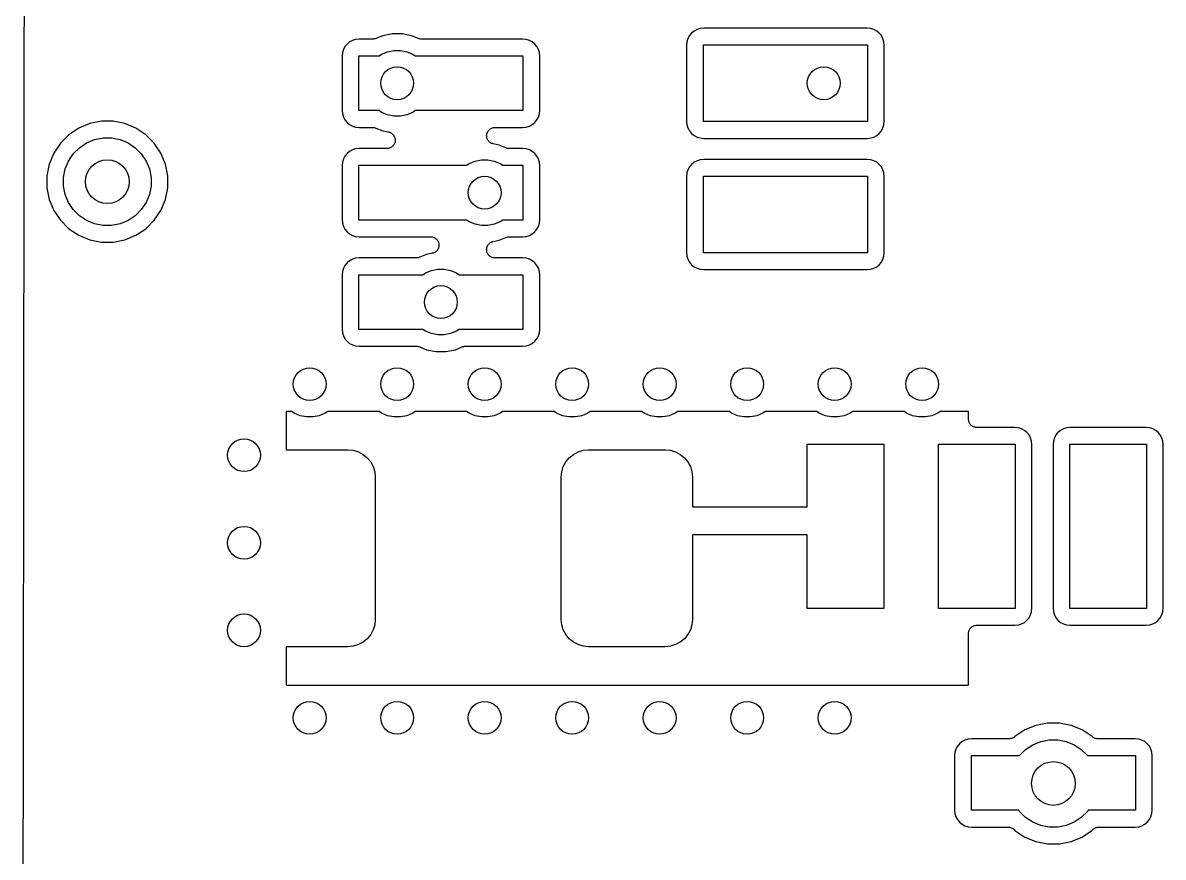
# Model space of a CAD drawing. Extents: x 0.48 to 2.43, y -7.79 to -4.85.
# Drawn here: x 0.4794 to 0.8899, y -6.1053 to -5.805 of the extents above; entities that cross this region are included whole.
import ezdxf

# ---------------------------------------------------------------- set-up
doc = ezdxf.new("R2010")
doc.units = 0
doc.header["$MEASUREMENT"] = 0
doc.layers.add('BLACK', color=7, linetype='CONTINUOUS')

msp = doc.modelspace()

# ---------------------------------------------------------------- linework, layer by layer
at = {"layer": 'BLACK', "linetype": 'CONTINUOUS'}
for p, q in [((0.479959, -5.81693), (0.480105, -5.70622)), ((0.72106, -5.80798), (0.720146, -5.80873)), ((0.722102, -5.80742), (0.72106, -5.80798)), ((0.723233, -5.80708), (0.722102, -5.80742)), ((0.724557, -5.80695), (0.723233, -5.80708)), ((0.783317, -5.80695), (0.724557, -5.80695)), ((0.784641, -5.80708), (0.783317, -5.80695)), ((0.785772, -5.80742), (0.784641, -5.80708)), ((0.786814, -5.80798), (0.785772, -5.80742)), ((0.787728, -5.80873), (0.786814, -5.80798)), ((0.597044, -5.81192), (0.596131, -5.81267)), ((0.598086, -5.81136), (0.597044, -5.81192)), ((0.599217, -5.81102), (0.598086, -5.81136)), ((0.600541, -5.81089), (0.599217, -5.81102)), ((0.605386, -5.81089), (0.600541, -5.81089)), ((0.60566, -5.81086), (0.605386, -5.81089)), ((0.605933, -5.81084), (0.60566, -5.81086)), ((0.605951, -5.81083), (0.605933, -5.81084)), ((0.605969, -5.81083), (0.605951, -5.81083)), ((0.606232, -5.81075), (0.605969, -5.81083)), ((0.606496, -5.81067), (0.606232, -5.81075)), ((0.606529, -5.81066), (0.606496, -5.81067)), ((0.60653, -5.81066), (0.606529, -5.81066)), ((0.606534, -5.81066), (0.60653, -5.81066)), ((0.60653, -5.81066), (0.60653, -5.81066)), ((0.608978, -5.80965), (0.606534, -5.81066)), ((0.612419, -5.80896), (0.608978, -5.80965)), ((0.615927, -5.80896), (0.612419, -5.80896)), ((0.619369, -5.80965), (0.615927, -5.80896)), ((0.621812, -5.81066), (0.619369, -5.80965)), ((0.622075, -5.81074), (0.621812, -5.81066)), ((0.622336, -5.81082), (0.622075, -5.81074)), ((0.622355, -5.81082), (0.622336, -5.81082)), ((0.622372, -5.81083), (0.622355, -5.81082)), ((0.622645, -5.81085), (0.622372, -5.81083)), ((0.622918, -5.81089), (0.622645, -5.81085)), ((0.622955, -5.81089), (0.622918, -5.81089)), ((0.62296, -5.81089), (0.622955, -5.81089)), ((0.622955, -5.81089), (0.622955, -5.81089)), ((0.622955, -5.81089), (0.622955, -5.81089)), ((0.659301, -5.81089), (0.62296, -5.81089)), ((0.660625, -5.81102), (0.659301, -5.81089)), ((0.661756, -5.81136), (0.660625, -5.81102)), ((0.662798, -5.81192), (0.661756, -5.81136)), ((0.663712, -5.81267), (0.662798, -5.81192)), ((0.718496, -5.81182), (0.718366, -5.81314)), ((0.718839, -5.81068), (0.718496, -5.81182)), ((0.719396, -5.80964), (0.718839, -5.81068)), ((0.720146, -5.80873), (0.719396, -5.80964)), ((0.788478, -5.80964), (0.787728, -5.80873)), ((0.789035, -5.81068), (0.788478, -5.80964)), ((0.789378, -5.81182), (0.789035, -5.81068)), ((0.789508, -5.81314), (0.789378, -5.81182)), ((0.594481, -5.81575), (0.59435, -5.81708)), ((0.594824, -5.81462), (0.594481, -5.81575)), ((0.595381, -5.81358), (0.594824, -5.81462)), ((0.596131, -5.81267), (0.595381, -5.81358)), ((0.607644, -5.81693), (0.608579, -5.8163)), ((0.608579, -5.8163), (0.610728, -5.81541)), ((0.610728, -5.81541), (0.61301, -5.81496)), ((0.61301, -5.81496), (0.615336, -5.81496)), ((0.615336, -5.81496), (0.617618, -5.81541)), ((0.617618, -5.81541), (0.619768, -5.8163)), ((0.619768, -5.8163), (0.620702, -5.81693)), ((0.664462, -5.81358), (0.663712, -5.81267)), ((0.664904, -5.81441), (0.664462, -5.81358)), ((0.665019, -5.81462), (0.664904, -5.81441)), ((0.665362, -5.81575), (0.665019, -5.81462)), ((0.665492, -5.81708), (0.665362, -5.81575)), ((0.718366, -5.81314), (0.718366, -5.8404)), ((0.724409, -5.84055), (0.724409, -5.81299)), ((0.724409, -5.81299), (0.783465, -5.81299)), ((0.783465, -5.81299), (0.783465, -5.84055)), ((0.789508, -5.8404), (0.789508, -5.81314)), ((0.479902, -5.85976), (0.479959, -5.81693)), ((0.59435, -5.81708), (0.59435, -5.83647)), ((0.600394, -5.83661), (0.600394, -5.81693)), ((0.600394, -5.81693), (0.607644, -5.81693)), ((0.620702, -5.81693), (0.659449, -5.81693)), ((0.659449, -5.81693), (0.659449, -5.83661)), ((0.665492, -5.83647), (0.665492, -5.81708)), ((0.59435, -5.83647), (0.594481, -5.83779)), ((0.607644, -5.83661), (0.600394, -5.83661)), ((0.608579, -5.83724), (0.607644, -5.83661)), ((0.620702, -5.83661), (0.619768, -5.83724)), ((0.659449, -5.83661), (0.620702, -5.83661)), ((0.665362, -5.83779), (0.665492, -5.83647)), ((0.507701, -5.84046), (0.503499, -5.84129)), ((0.511985, -5.84046), (0.507701, -5.84046)), ((0.516186, -5.84129), (0.511985, -5.84046)), ((0.594481, -5.83779), (0.594824, -5.83892)), ((0.594824, -5.83892), (0.595381, -5.83996)), ((0.595381, -5.83996), (0.596131, -5.84088)), ((0.596131, -5.84088), (0.597044, -5.84163)), ((0.610728, -5.83813), (0.608579, -5.83724)), ((0.61301, -5.83858), (0.610728, -5.83813)), ((0.615336, -5.83858), (0.61301, -5.83858)), ((0.617618, -5.83813), (0.615336, -5.83858)), ((0.619768, -5.83724), (0.617618, -5.83813)), ((0.662798, -5.84163), (0.663712, -5.84088)), ((0.663712, -5.84088), (0.664462, -5.83996)), ((0.664462, -5.83996), (0.665019, -5.83892)), ((0.665019, -5.83892), (0.665362, -5.83779)), ((0.718366, -5.8404), (0.718496, -5.84173)), ((0.783465, -5.84055), (0.724409, -5.84055)), ((0.789378, -5.84173), (0.789508, -5.8404)), ((0.499541, -5.84293), (0.495979, -5.84531)), ((0.503499, -5.84129), (0.499541, -5.84293)), ((0.520144, -5.84293), (0.516186, -5.84129)), ((0.523706, -5.84531), (0.520144, -5.84293)), ((0.597044, -5.84163), (0.598086, -5.84218)), ((0.598086, -5.84218), (0.599217, -5.84253)), ((0.599217, -5.84253), (0.600541, -5.84266)), ((0.600541, -5.84266), (0.605386, -5.84266)), ((0.605386, -5.84266), (0.605391, -5.84266)), ((0.605391, -5.84266), (0.605391, -5.84266)), ((0.605391, -5.84266), (0.605392, -5.84266)), ((0.605392, -5.84266), (0.605428, -5.84266)), ((0.605428, -5.84266), (0.605702, -5.84269)), ((0.605702, -5.84269), (0.605974, -5.84272)), ((0.605974, -5.84272), (0.605992, -5.84272)), ((0.605992, -5.84272), (0.60601, -5.84272)), ((0.60601, -5.84272), (0.606271, -5.84281)), ((0.606271, -5.84281), (0.606534, -5.84289)), ((0.606534, -5.84289), (0.608978, -5.8439)), ((0.608978, -5.8439), (0.611065, -5.84431)), ((0.611065, -5.84431), (0.611103, -5.84432)), ((0.611103, -5.84432), (0.611103, -5.84432)), ((0.611103, -5.84432), (0.611103, -5.84432)), ((0.611103, -5.84432), (0.611106, -5.84432)), ((0.611106, -5.84432), (0.611391, -5.84441)), ((0.611391, -5.84441), (0.611661, -5.8445)), ((0.611661, -5.8445), (0.611662, -5.8445)), ((0.611662, -5.8445), (0.611664, -5.8445)), ((0.611664, -5.8445), (0.61192, -5.84464)), ((0.61192, -5.84464), (0.612174, -5.84478)), ((0.612174, -5.84478), (0.612175, -5.84478)), ((0.612175, -5.84478), (0.612176, -5.84478)), ((0.612176, -5.84478), (0.61239, -5.84496)), ((0.61239, -5.84496), (0.612623, -5.84516)), ((0.612623, -5.84516), (0.612624, -5.84516)), ((0.612624, -5.84516), (0.612625, -5.84516)), ((0.612625, -5.84516), (0.61281, -5.84539)), ((0.646391, -5.84537), (0.646424, -5.84505)), ((0.646424, -5.84505), (0.646425, -5.84505)), ((0.646425, -5.84505), (0.646515, -5.84476)), ((0.646425, -5.84505), (0.646425, -5.84505)), ((0.646515, -5.84476), (0.646597, -5.8445)), ((0.646597, -5.8445), (0.646598, -5.84449)), ((0.646598, -5.84449), (0.646758, -5.8442)), ((0.646598, -5.84449), (0.646598, -5.84449)), ((0.646758, -5.8442), (0.646876, -5.84398)), ((0.646876, -5.84398), (0.646877, -5.84398)), ((0.646877, -5.84398), (0.647079, -5.84373)), ((0.646877, -5.84398), (0.646877, -5.84398)), ((0.647079, -5.84373), (0.647249, -5.84353)), ((0.647249, -5.84353), (0.64725, -5.84353)), ((0.64725, -5.84353), (0.647251, -5.84353)), ((0.647251, -5.84353), (0.647473, -5.84335)), ((0.647473, -5.84335), (0.647703, -5.84316)), ((0.647703, -5.84316), (0.647704, -5.84316)), ((0.647704, -5.84316), (0.647705, -5.84316)), ((0.647705, -5.84316), (0.64796, -5.84302)), ((0.64796, -5.84302), (0.64822, -5.84288)), ((0.64822, -5.84288), (0.648221, -5.84288)), ((0.648221, -5.84288), (0.648222, -5.84288)), ((0.648222, -5.84288), (0.648496, -5.8428)), ((0.648496, -5.8428), (0.64878, -5.84271)), ((0.64878, -5.84271), (0.648782, -5.84271)), ((0.648782, -5.84271), (0.648783, -5.84271)), ((0.648783, -5.84271), (0.649054, -5.84269)), ((0.649054, -5.84269), (0.649363, -5.84266)), ((0.649363, -5.84266), (0.659301, -5.84266)), ((0.659301, -5.84266), (0.660625, -5.84253)), ((0.660625, -5.84253), (0.661756, -5.84218)), ((0.661756, -5.84218), (0.662798, -5.84163)), ((0.718496, -5.84173), (0.718839, -5.84286)), ((0.718839, -5.84286), (0.719396, -5.8439)), ((0.719396, -5.8439), (0.720146, -5.84481)), ((0.720146, -5.84481), (0.72106, -5.84556)), ((0.786814, -5.84556), (0.787728, -5.84481)), ((0.787728, -5.84481), (0.788478, -5.8439)), ((0.788478, -5.8439), (0.789035, -5.84286)), ((0.789035, -5.84286), (0.789378, -5.84173)), ((0.49295, -5.84834), (0.49057, -5.8519)), ((0.495979, -5.84531), (0.49295, -5.84834)), ((0.499804, -5.84997), (0.502383, -5.84825)), ((0.502383, -5.84825), (0.505249, -5.84706)), ((0.505249, -5.84706), (0.508291, -5.84646)), ((0.508291, -5.84646), (0.511394, -5.84646)), ((0.511394, -5.84646), (0.514436, -5.84706)), ((0.514436, -5.84706), (0.517302, -5.84825)), ((0.517302, -5.84825), (0.519881, -5.84997)), ((0.526735, -5.84834), (0.523706, -5.84531)), ((0.529115, -5.8519), (0.526735, -5.84834)), ((0.612776, -5.84916), (0.612593, -5.84938)), ((0.612965, -5.84894), (0.612776, -5.84916)), ((0.61281, -5.84539), (0.61299, -5.84561)), ((0.612966, -5.84893), (0.612965, -5.84894)), ((0.612967, -5.84893), (0.612966, -5.84893)), ((0.613093, -5.8487), (0.612967, -5.84893)), ((0.61299, -5.84561), (0.61299, -5.84561)), ((0.61299, -5.84561), (0.612991, -5.84562)), ((0.612991, -5.84562), (0.613128, -5.84588)), ((0.613244, -5.84842), (0.613093, -5.8487)), ((0.613128, -5.84588), (0.613261, -5.84613)), ((0.613245, -5.84842), (0.613244, -5.84842)), ((0.613244, -5.84842), (0.613244, -5.84842)), ((0.613327, -5.84815), (0.613245, -5.84842)), ((0.613261, -5.84613), (0.613261, -5.84613)), ((0.613261, -5.84613), (0.613262, -5.84613)), ((0.613262, -5.84613), (0.613348, -5.84643)), ((0.613418, -5.84786), (0.613327, -5.84815)), ((0.613348, -5.84643), (0.613426, -5.84669)), ((0.613447, -5.84758), (0.613418, -5.84786)), ((0.613418, -5.84786), (0.613418, -5.84786)), ((0.613418, -5.84786), (0.613418, -5.84786)), ((0.613426, -5.84669), (0.613426, -5.84669)), ((0.613426, -5.84669), (0.613427, -5.8467)), ((0.613427, -5.8467), (0.613454, -5.847)), ((0.613479, -5.84728), (0.613447, -5.84758)), ((0.613454, -5.847), (0.613479, -5.84728)), ((0.613479, -5.84728), (0.613479, -5.84728)), ((0.613479, -5.84728), (0.613479, -5.84728)), ((0.646363, -5.84563), (0.646391, -5.84537)), ((0.646363, -5.84564), (0.646363, -5.84563)), ((0.646391, -5.84594), (0.646363, -5.84564)), ((0.646363, -5.84564), (0.646363, -5.84564)), ((0.646416, -5.84622), (0.646391, -5.84594)), ((0.646497, -5.84649), (0.646416, -5.84622)), ((0.646416, -5.84622), (0.646416, -5.84622)), ((0.646416, -5.84622), (0.646416, -5.84622)), ((0.646581, -5.84678), (0.646497, -5.84649)), ((0.646582, -5.84678), (0.646581, -5.84678)), ((0.646581, -5.84678), (0.646581, -5.84678)), ((0.646697, -5.847), (0.646582, -5.84678)), ((0.646851, -5.8473), (0.646697, -5.847)), ((0.646852, -5.8473), (0.646851, -5.8473)), ((0.646853, -5.8473), (0.646852, -5.8473)), ((0.647001, -5.84749), (0.646853, -5.8473)), ((0.647218, -5.84775), (0.647001, -5.84749)), ((0.647219, -5.84776), (0.647218, -5.84775)), ((0.64722, -5.84776), (0.647219, -5.84776)), ((0.647411, -5.84792), (0.64722, -5.84776)), ((0.647666, -5.84813), (0.647411, -5.84792)), ((0.647667, -5.84813), (0.647666, -5.84813)), ((0.647668, -5.84813), (0.647667, -5.84813)), ((0.647922, -5.84827), (0.647668, -5.84813)), ((0.648179, -5.84841), (0.647922, -5.84827)), ((0.64818, -5.84841), (0.648179, -5.84841)), ((0.648181, -5.84842), (0.64818, -5.84841)), ((0.648458, -5.8485), (0.648181, -5.84842)), ((0.648737, -5.84859), (0.648458, -5.8485)), ((0.648739, -5.84859), (0.648737, -5.84859)), ((0.64874, -5.84859), (0.648739, -5.84859)), ((0.648739, -5.84859), (0.648739, -5.84859)), ((0.648778, -5.8486), (0.64874, -5.84859)), ((0.650865, -5.84902), (0.648778, -5.8486)), ((0.653308, -5.85003), (0.650865, -5.84902)), ((0.72106, -5.84556), (0.722102, -5.84612)), ((0.722102, -5.84612), (0.723233, -5.84646)), ((0.723233, -5.84646), (0.724557, -5.84659)), ((0.724557, -5.84659), (0.783317, -5.84659)), ((0.783317, -5.84659), (0.784641, -5.84646)), ((0.784641, -5.84646), (0.785772, -5.84612)), ((0.785772, -5.84612), (0.786814, -5.84556)), ((0.49057, -5.8519), (0.48893, -5.85586)), ((0.495887, -5.85475), (0.49761, -5.85217)), ((0.49761, -5.85217), (0.499804, -5.84997)), ((0.519881, -5.84997), (0.522075, -5.85217)), ((0.522075, -5.85217), (0.523798, -5.85475)), ((0.530755, -5.85586), (0.529115, -5.8519)), ((0.595381, -5.85295), (0.594824, -5.85399)), ((0.596131, -5.85204), (0.595381, -5.85295)), ((0.597044, -5.85129), (0.596131, -5.85204)), ((0.598086, -5.85073), (0.597044, -5.85129)), ((0.599217, -5.85039), (0.598086, -5.85073)), ((0.600541, -5.85026), (0.599217, -5.85039)), ((0.610479, -5.85026), (0.600541, -5.85026)), ((0.610784, -5.85023), (0.610479, -5.85026)), ((0.61106, -5.8502), (0.610784, -5.85023)), ((0.611061, -5.8502), (0.61106, -5.8502)), ((0.611062, -5.8502), (0.611061, -5.8502)), ((0.611341, -5.85011), (0.611062, -5.8502)), ((0.61162, -5.85003), (0.611341, -5.85011)), ((0.611621, -5.85003), (0.61162, -5.85003)), ((0.611623, -5.85003), (0.611621, -5.85003)), ((0.611881, -5.84989), (0.611623, -5.85003)), ((0.612137, -5.84976), (0.611881, -5.84989)), ((0.612139, -5.84976), (0.612137, -5.84976)), ((0.61214, -5.84975), (0.612139, -5.84976)), ((0.612359, -5.84958), (0.61214, -5.84975)), ((0.612592, -5.84939), (0.612359, -5.84958)), ((0.612593, -5.84938), (0.612592, -5.84939)), ((0.612592, -5.84939), (0.612592, -5.84939)), ((0.653571, -5.85011), (0.653308, -5.85003)), ((0.653832, -5.85019), (0.653571, -5.85011)), ((0.653851, -5.85019), (0.653832, -5.85019)), ((0.653868, -5.8502), (0.653851, -5.85019)), ((0.654141, -5.85022), (0.653868, -5.8502)), ((0.654414, -5.85026), (0.654141, -5.85022)), ((0.654451, -5.85026), (0.654414, -5.85026)), ((0.654456, -5.85026), (0.654451, -5.85026)), ((0.654451, -5.85026), (0.654451, -5.85026)), ((0.654451, -5.85026), (0.654451, -5.85026)), ((0.659301, -5.85026), (0.654456, -5.85026)), ((0.660625, -5.85039), (0.659301, -5.85026)), ((0.661756, -5.85073), (0.660625, -5.85039)), ((0.662798, -5.85129), (0.661756, -5.85073)), ((0.663712, -5.85204), (0.662798, -5.85129)), ((0.664462, -5.85295), (0.663712, -5.85204)), ((0.665019, -5.85399), (0.664462, -5.85295)), ((0.48893, -5.85586), (0.488094, -5.86006)), ((0.4947, -5.85761), (0.495887, -5.85475)), ((0.523798, -5.85475), (0.524985, -5.85761)), ((0.531591, -5.86006), (0.530755, -5.85586)), ((0.594481, -5.85512), (0.59435, -5.85645)), ((0.59435, -5.85645), (0.59435, -5.87584)), ((0.594824, -5.85399), (0.594481, -5.85512)), ((0.600394, -5.87598), (0.600394, -5.8563)), ((0.600394, -5.8563), (0.63914, -5.8563)), ((0.63914, -5.8563), (0.640075, -5.85567)), ((0.640075, -5.85567), (0.642224, -5.85478)), ((0.642224, -5.85478), (0.644506, -5.85433)), ((0.644506, -5.85433), (0.646833, -5.85433)), ((0.646833, -5.85433), (0.649114, -5.85478)), ((0.649114, -5.85478), (0.651264, -5.85567)), ((0.651264, -5.85567), (0.652198, -5.8563)), ((0.652198, -5.8563), (0.659449, -5.8563)), ((0.659449, -5.8563), (0.659449, -5.87598)), ((0.665362, -5.85512), (0.665019, -5.85399)), ((0.665492, -5.85645), (0.665362, -5.85512)), ((0.665492, -5.87584), (0.665492, -5.85645)), ((0.719396, -5.85689), (0.718839, -5.85793)), ((0.720146, -5.85597), (0.719396, -5.85689)), ((0.72106, -5.85522), (0.720146, -5.85597)), ((0.722102, -5.85467), (0.72106, -5.85522)), ((0.723233, -5.85432), (0.722102, -5.85467)), ((0.724557, -5.85419), (0.723233, -5.85432)), ((0.783317, -5.85419), (0.724557, -5.85419)), ((0.784641, -5.85432), (0.783317, -5.85419)), ((0.785772, -5.85467), (0.784641, -5.85432)), ((0.786814, -5.85522), (0.785772, -5.85467)), ((0.787728, -5.85597), (0.786814, -5.85522)), ((0.788478, -5.85689), (0.787728, -5.85597)), ((0.789035, -5.85793), (0.788478, -5.85689)), ((0.47979, -5.94488), (0.479902, -5.85976)), ((0.479902, -5.85976), (0.479902, -5.85976)), ((0.488094, -5.86006), (0.488094, -5.86435)), ((0.494094, -5.86065), (0.4947, -5.85761)), ((0.494094, -5.86376), (0.494094, -5.86065)), ((0.524985, -5.85761), (0.525591, -5.86065)), ((0.525591, -5.86065), (0.525591, -5.86376)), ((0.531591, -5.86435), (0.531591, -5.86006)), ((0.718496, -5.85906), (0.718366, -5.86038)), ((0.718366, -5.86038), (0.718366, -5.88765)), ((0.718839, -5.85793), (0.718496, -5.85906)), ((0.724409, -5.8878), (0.724409, -5.86024)), ((0.724409, -5.86024), (0.783465, -5.86024)), ((0.783465, -5.86024), (0.783465, -5.8878)), ((0.789378, -5.85906), (0.789035, -5.85793)), ((0.789508, -5.86038), (0.789378, -5.85906)), ((0.789508, -5.88765), (0.789508, -5.86038)), ((0.488094, -5.86435), (0.48893, -5.86855)), ((0.4947, -5.8668), (0.494094, -5.86376)), ((0.525591, -5.86376), (0.524985, -5.8668)), ((0.530755, -5.86855), (0.531591, -5.86435)), ((0.48893, -5.86855), (0.49057, -5.87251)), ((0.495887, -5.86966), (0.4947, -5.8668)), ((0.49761, -5.87224), (0.495887, -5.86966)), ((0.523798, -5.86966), (0.522075, -5.87224)), ((0.524985, -5.8668), (0.523798, -5.86966)), ((0.529115, -5.87251), (0.530755, -5.86855)), ((0.49057, -5.87251), (0.49295, -5.87607)), ((0.499804, -5.87444), (0.49761, -5.87224)), ((0.522075, -5.87224), (0.519881, -5.87444)), ((0.526735, -5.87607), (0.529115, -5.87251)), ((0.49295, -5.87607), (0.495979, -5.8791)), ((0.502383, -5.87616), (0.499804, -5.87444)), ((0.505249, -5.87735), (0.502383, -5.87616)), ((0.508291, -5.87795), (0.505249, -5.87735)), ((0.511394, -5.87795), (0.508291, -5.87795)), ((0.514436, -5.87735), (0.511394, -5.87795)), ((0.517302, -5.87616), (0.514436, -5.87735)), ((0.519881, -5.87444), (0.517302, -5.87616)), ((0.523706, -5.8791), (0.526735, -5.87607)), ((0.59435, -5.87584), (0.594481, -5.87716)), ((0.594481, -5.87716), (0.594824, -5.87829)), ((0.63914, -5.87598), (0.600394, -5.87598)), ((0.640075, -5.87661), (0.63914, -5.87598)), ((0.642224, -5.8775), (0.640075, -5.87661)), ((0.644506, -5.87795), (0.642224, -5.8775)), ((0.646833, -5.87795), (0.644506, -5.87795)), ((0.649114, -5.8775), (0.646833, -5.87795)), ((0.651264, -5.87661), (0.649114, -5.8775)), ((0.652198, -5.87598), (0.651264, -5.87661)), ((0.659449, -5.87598), (0.652198, -5.87598)), ((0.665019, -5.87829), (0.665362, -5.87716)), ((0.665362, -5.87716), (0.665492, -5.87584)), ((0.495979, -5.8791), (0.499541, -5.88148)), ((0.499541, -5.88148), (0.503499, -5.88312)), ((0.516186, -5.88312), (0.520144, -5.88148)), ((0.520144, -5.88148), (0.523706, -5.8791)), ((0.594824, -5.87829), (0.595381, -5.87933)), ((0.595381, -5.87933), (0.596131, -5.88025)), ((0.596131, -5.88025), (0.597044, -5.881)), ((0.597044, -5.881), (0.598086, -5.88155)), ((0.598086, -5.88155), (0.599217, -5.8819)), ((0.599217, -5.8819), (0.600541, -5.88203)), ((0.600541, -5.88203), (0.626227, -5.88203)), ((0.626227, -5.88203), (0.626267, -5.88203)), ((0.626267, -5.88203), (0.626267, -5.88203)), ((0.626267, -5.88203), (0.626267, -5.88203)), ((0.626267, -5.88203), (0.626269, -5.88203)), ((0.626269, -5.88203), (0.626574, -5.88206)), ((0.626574, -5.88206), (0.626849, -5.88209)), ((0.626849, -5.88209), (0.62685, -5.88209)), ((0.62685, -5.88209), (0.626851, -5.88209)), ((0.626851, -5.88209), (0.62714, -5.88219)), ((0.653611, -5.88216), (0.653874, -5.88208)), ((0.653874, -5.88208), (0.653892, -5.88208)), ((0.653892, -5.88208), (0.65391, -5.88208)), ((0.65391, -5.88208), (0.654182, -5.88205)), ((0.654182, -5.88205), (0.654456, -5.88203)), ((0.654456, -5.88203), (0.659301, -5.88203)), ((0.659301, -5.88203), (0.660625, -5.8819)), ((0.660625, -5.8819), (0.661756, -5.88155)), ((0.661756, -5.88155), (0.662798, -5.881)), ((0.662798, -5.881), (0.663712, -5.88025)), ((0.663712, -5.88025), (0.664462, -5.87933)), ((0.664462, -5.87933), (0.665019, -5.87829)), ((0.503499, -5.88312), (0.507701, -5.88395)), ((0.507701, -5.88395), (0.511985, -5.88395)), ((0.511985, -5.88395), (0.516186, -5.88312)), ((0.62714, -5.88219), (0.627407, -5.88227)), ((0.627407, -5.88227), (0.627408, -5.88227)), ((0.627408, -5.88227), (0.627409, -5.88227)), ((0.627409, -5.88227), (0.627648, -5.8824)), ((0.627648, -5.8824), (0.62792, -5.88255)), ((0.62792, -5.88255), (0.627921, -5.88255)), ((0.627921, -5.88255), (0.627922, -5.88255)), ((0.627922, -5.88255), (0.628127, -5.88272)), ((0.628127, -5.88272), (0.628369, -5.88293)), ((0.628369, -5.88293), (0.62837, -5.88293)), ((0.62837, -5.88293), (0.628371, -5.88293)), ((0.628371, -5.88293), (0.628534, -5.88313)), ((0.628534, -5.88313), (0.628736, -5.88338)), ((0.628736, -5.88338), (0.628737, -5.88338)), ((0.628737, -5.88338), (0.628738, -5.88339)), ((0.628738, -5.88339), (0.628861, -5.88362)), ((0.628993, -5.88619), (0.628854, -5.88645)), ((0.628861, -5.88362), (0.629008, -5.8839)), ((0.628994, -5.88619), (0.628993, -5.88619)), ((0.628993, -5.88619), (0.628993, -5.88619)), ((0.629084, -5.8859), (0.628994, -5.88619)), ((0.629008, -5.8839), (0.629008, -5.8839)), ((0.629008, -5.8839), (0.629009, -5.8839)), ((0.629009, -5.8839), (0.629082, -5.88415)), ((0.629082, -5.88415), (0.629174, -5.88446)), ((0.629166, -5.88563), (0.629084, -5.8859)), ((0.629167, -5.88563), (0.629166, -5.88563)), ((0.629166, -5.88563), (0.629166, -5.88563)), ((0.629199, -5.88532), (0.629167, -5.88563)), ((0.629174, -5.88446), (0.629174, -5.88446)), ((0.629174, -5.88446), (0.629174, -5.88447)), ((0.629174, -5.88447), (0.629198, -5.88472)), ((0.629198, -5.88472), (0.629227, -5.88505)), ((0.629227, -5.88505), (0.629199, -5.88532)), ((0.629227, -5.88505), (0.629227, -5.88505)), ((0.629227, -5.88505), (0.629227, -5.88505)), ((0.646394, -5.88631), (0.646424, -5.88603)), ((0.646424, -5.88602), (0.646514, -5.88573)), ((0.646424, -5.88603), (0.646424, -5.88602)), ((0.646424, -5.88602), (0.646424, -5.88602)), ((0.646514, -5.88573), (0.646596, -5.88547)), ((0.646596, -5.88547), (0.646597, -5.88546)), ((0.646597, -5.88546), (0.646749, -5.88518)), ((0.646597, -5.88546), (0.646597, -5.88546)), ((0.646749, -5.88518), (0.646875, -5.88495)), ((0.646875, -5.88495), (0.646875, -5.88495)), ((0.646875, -5.88495), (0.646876, -5.88495)), ((0.646876, -5.88495), (0.647071, -5.88471)), ((0.647071, -5.88471), (0.647247, -5.8845)), ((0.647247, -5.8845), (0.647248, -5.8845)), ((0.647248, -5.8845), (0.647249, -5.8845)), ((0.647249, -5.8845), (0.647472, -5.88432)), ((0.647472, -5.88432), (0.647701, -5.88413)), ((0.647701, -5.88413), (0.647702, -5.88413)), ((0.647702, -5.88413), (0.647703, -5.88413)), ((0.647703, -5.88413), (0.647958, -5.88399)), ((0.647958, -5.88399), (0.648217, -5.88385)), ((0.648217, -5.88385), (0.648219, -5.88385)), ((0.648219, -5.88385), (0.64822, -5.88385)), ((0.64822, -5.88385), (0.648503, -5.88377)), ((0.648503, -5.88377), (0.648778, -5.88368)), ((0.648778, -5.88368), (0.64878, -5.88368)), ((0.64878, -5.88368), (0.650865, -5.88327)), ((0.64878, -5.88368), (0.64878, -5.88368)), ((0.64878, -5.88368), (0.64878, -5.88368)), ((0.650865, -5.88327), (0.653308, -5.88226)), ((0.653308, -5.88226), (0.653313, -5.88225)), ((0.653313, -5.88225), (0.653347, -5.88224)), ((0.653313, -5.88225), (0.653313, -5.88225)), ((0.653313, -5.88225), (0.653313, -5.88225)), ((0.653347, -5.88224), (0.653611, -5.88216)), ((0.598086, -5.8901), (0.597044, -5.89066)), ((0.599217, -5.88976), (0.598086, -5.8901)), ((0.600541, -5.88963), (0.599217, -5.88976)), ((0.621134, -5.88963), (0.600541, -5.88963)), ((0.621408, -5.8896), (0.621134, -5.88963)), ((0.621681, -5.88958), (0.621408, -5.8896)), ((0.621699, -5.88957), (0.621681, -5.88958)), ((0.621717, -5.88957), (0.621699, -5.88957)), ((0.62198, -5.88949), (0.621717, -5.88957)), ((0.622244, -5.88941), (0.62198, -5.88949)), ((0.622277, -5.8894), (0.622244, -5.88941)), ((0.622278, -5.8894), (0.622277, -5.8894)), ((0.622282, -5.8894), (0.622278, -5.8894)), ((0.622278, -5.8894), (0.622278, -5.8894)), ((0.624726, -5.88839), (0.622282, -5.8894)), ((0.626813, -5.88797), (0.624726, -5.88839)), ((0.627094, -5.88788), (0.626813, -5.88797)), ((0.627371, -5.8878), (0.627094, -5.88788)), ((0.627372, -5.8878), (0.627371, -5.8878)), ((0.627373, -5.8878), (0.627372, -5.8878)), ((0.627625, -5.88767), (0.627373, -5.8878)), ((0.627888, -5.88753), (0.627625, -5.88767)), ((0.627889, -5.88753), (0.627888, -5.88753)), ((0.62789, -5.88753), (0.627889, -5.88753)), ((0.628131, -5.88733), (0.62789, -5.88753)), ((0.628341, -5.88716), (0.628131, -5.88733)), ((0.628342, -5.88716), (0.628341, -5.88716)), ((0.628343, -5.88715), (0.628342, -5.88716)), ((0.628544, -5.88691), (0.628343, -5.88715)), ((0.628715, -5.88671), (0.628544, -5.88691)), ((0.628716, -5.8867), (0.628715, -5.8867)), ((0.628715, -5.8867), (0.628715, -5.88671)), ((0.628854, -5.88645), (0.628716, -5.8867)), ((0.646363, -5.8866), (0.646394, -5.88631)), ((0.646363, -5.88661), (0.646363, -5.8866)), ((0.646391, -5.88691), (0.646363, -5.88661)), ((0.646363, -5.88661), (0.646363, -5.88661)), ((0.646416, -5.88719), (0.646391, -5.88691)), ((0.646417, -5.88719), (0.646416, -5.88719)), ((0.646497, -5.88746), (0.646417, -5.88719)), ((0.646417, -5.88719), (0.646417, -5.88719)), ((0.646582, -5.88775), (0.646497, -5.88746)), ((0.646583, -5.88775), (0.646582, -5.88775)), ((0.646582, -5.88775), (0.646582, -5.88775)), ((0.646714, -5.888), (0.646583, -5.88775)), ((0.646853, -5.88827), (0.646714, -5.888)), ((0.646854, -5.88827), (0.646853, -5.88827)), ((0.647027, -5.88849), (0.646854, -5.88827)), ((0.646854, -5.88827), (0.646854, -5.88827)), ((0.64722, -5.88872), (0.647027, -5.88849)), ((0.647221, -5.88873), (0.64722, -5.88872)), ((0.647425, -5.8889), (0.647221, -5.88873)), ((0.647221, -5.88873), (0.647221, -5.88873)), ((0.647668, -5.8891), (0.647425, -5.8889)), ((0.647669, -5.8891), (0.647668, -5.8891)), ((0.64767, -5.8891), (0.647669, -5.8891)), ((0.647921, -5.88924), (0.64767, -5.8891)), ((0.648181, -5.88938), (0.647921, -5.88924)), ((0.648183, -5.88938), (0.648181, -5.88938)), ((0.648184, -5.88938), (0.648183, -5.88938)), ((0.648444, -5.88947), (0.648184, -5.88938)), ((0.648739, -5.88956), (0.648444, -5.88947)), ((0.648741, -5.88956), (0.648739, -5.88956)), ((0.648742, -5.88956), (0.648741, -5.88956)), ((0.649016, -5.88959), (0.648742, -5.88956)), ((0.649321, -5.88963), (0.649016, -5.88959)), ((0.649324, -5.88963), (0.649321, -5.88963)), ((0.649363, -5.88963), (0.649324, -5.88963)), ((0.649324, -5.88963), (0.649324, -5.88963)), ((0.649324, -5.88963), (0.649324, -5.88963)), ((0.659301, -5.88963), (0.649363, -5.88963)), ((0.660625, -5.88976), (0.659301, -5.88963)), ((0.661756, -5.8901), (0.660625, -5.88976)), ((0.662798, -5.89066), (0.661756, -5.8901)), ((0.718366, -5.88765), (0.718496, -5.88897)), ((0.718496, -5.88897), (0.718839, -5.8901)), ((0.718839, -5.8901), (0.719396, -5.89114)), ((0.783465, -5.8878), (0.724409, -5.8878)), ((0.788478, -5.89114), (0.789035, -5.8901)), ((0.789035, -5.8901), (0.789378, -5.88897)), ((0.789378, -5.88897), (0.789508, -5.88765)), ((0.594824, -5.89336), (0.594481, -5.89449)), ((0.595381, -5.89232), (0.594824, -5.89336)), ((0.596131, -5.89141), (0.595381, -5.89232)), ((0.597044, -5.89066), (0.596131, -5.89141)), ((0.624327, -5.89504), (0.626476, -5.89415)), ((0.626476, -5.89415), (0.628758, -5.8937)), ((0.628758, -5.8937), (0.631085, -5.8937)), ((0.631085, -5.8937), (0.633366, -5.89415)), ((0.633366, -5.89415), (0.635516, -5.89504)), ((0.663712, -5.89141), (0.662798, -5.89066)), ((0.664462, -5.89232), (0.663712, -5.89141)), ((0.665019, -5.89336), (0.664462, -5.89232)), ((0.665362, -5.89449), (0.665019, -5.89336)), ((0.719396, -5.89114), (0.720146, -5.89206)), ((0.720146, -5.89206), (0.72106, -5.89281)), ((0.72106, -5.89281), (0.722102, -5.89337)), ((0.722102, -5.89337), (0.723233, -5.89371)), ((0.723233, -5.89371), (0.724557, -5.89384)), ((0.724557, -5.89384), (0.783317, -5.89384)), ((0.783317, -5.89384), (0.784641, -5.89371)), ((0.784641, -5.89371), (0.785772, -5.89337)), ((0.785772, -5.89337), (0.786814, -5.89281)), ((0.786814, -5.89281), (0.787728, -5.89206)), ((0.787728, -5.89206), (0.788478, -5.89114)), ((0.594481, -5.89449), (0.59435, -5.89582)), ((0.59435, -5.89582), (0.59435, -5.91521)), ((0.600394, -5.91535), (0.600394, -5.89567)), ((0.600394, -5.89567), (0.623392, -5.89567)), ((0.623392, -5.89567), (0.624327, -5.89504)), ((0.635516, -5.89504), (0.63645, -5.89567)), ((0.63645, -5.89567), (0.659449, -5.89567)), ((0.659449, -5.89567), (0.659449, -5.91535)), ((0.665492, -5.89582), (0.665362, -5.89449)), ((0.665492, -5.91521), (0.665492, -5.89582)), ((0.59435, -5.91521), (0.594481, -5.91653)), ((0.594481, -5.91653), (0.594824, -5.91766)), ((0.594824, -5.91766), (0.595381, -5.9187)), ((0.595381, -5.9187), (0.596131, -5.91962)), ((0.623392, -5.91535), (0.600394, -5.91535)), ((0.624327, -5.91598), (0.623392, -5.91535)), ((0.626476, -5.91687), (0.624327, -5.91598)), ((0.628758, -5.91732), (0.626476, -5.91687)), ((0.631085, -5.91732), (0.628758, -5.91732)), ((0.633366, -5.91687), (0.631085, -5.91732)), ((0.635516, -5.91598), (0.633366, -5.91687)), ((0.63645, -5.91535), (0.635516, -5.91598)), ((0.659449, -5.91535), (0.63645, -5.91535)), ((0.663712, -5.91962), (0.664462, -5.9187)), ((0.664462, -5.9187), (0.665019, -5.91766)), ((0.665019, -5.91766), (0.665362, -5.91653)), ((0.665362, -5.91653), (0.665492, -5.91521)), ((0.596131, -5.91962), (0.597044, -5.92037)), ((0.597044, -5.92037), (0.598086, -5.92092)), ((0.598086, -5.92092), (0.599217, -5.92127)), ((0.599217, -5.92127), (0.600541, -5.9214)), ((0.600541, -5.9214), (0.621134, -5.9214)), ((0.621134, -5.9214), (0.621139, -5.9214)), ((0.621139, -5.9214), (0.62114, -5.9214)), ((0.62114, -5.9214), (0.62114, -5.9214)), ((0.62114, -5.9214), (0.621176, -5.9214)), ((0.621176, -5.9214), (0.62145, -5.92143)), ((0.62145, -5.92143), (0.621722, -5.92146)), ((0.621722, -5.92146), (0.62174, -5.92146)), ((0.62174, -5.92146), (0.621758, -5.92146)), ((0.621758, -5.92146), (0.622019, -5.92155)), ((0.622019, -5.92155), (0.622282, -5.92163)), ((0.622282, -5.92163), (0.624726, -5.92264)), ((0.624726, -5.92264), (0.628167, -5.92332)), ((0.631676, -5.92332), (0.635117, -5.92264)), ((0.635117, -5.92264), (0.63756, -5.92163)), ((0.63756, -5.92163), (0.637565, -5.92162)), ((0.637565, -5.92162), (0.637599, -5.92161)), ((0.637565, -5.92162), (0.637565, -5.92162)), ((0.637565, -5.92162), (0.637565, -5.92162)), ((0.637599, -5.92161), (0.637863, -5.92153)), ((0.637863, -5.92153), (0.638125, -5.92145)), ((0.638125, -5.92145), (0.638144, -5.92145)), ((0.638144, -5.92145), (0.638161, -5.92145)), ((0.638161, -5.92145), (0.638434, -5.92142)), ((0.638434, -5.92142), (0.638708, -5.9214)), ((0.638708, -5.9214), (0.659301, -5.9214)), ((0.659301, -5.9214), (0.660625, -5.92127)), ((0.660625, -5.92127), (0.661756, -5.92092)), ((0.661756, -5.92092), (0.662798, -5.92037)), ((0.662798, -5.92037), (0.663712, -5.91962)), ((0.628167, -5.92332), (0.631676, -5.92332)), ((0.479626, -6.0687), (0.47979, -5.94488)), ((0.47979, -5.94488), (0.47979, -5.94488)), ((0.574288, -5.9449), (0.574275, -5.94503)), ((0.574275, -5.94503), (0.574275, -5.95866)), ((0.574422, -5.94488), (0.574288, -5.9449)), ((0.576148, -5.94488), (0.574422, -5.94488)), ((0.577083, -5.94551), (0.576148, -5.94488)), ((0.579232, -5.9464), (0.577083, -5.94551)), ((0.581514, -5.94685), (0.579232, -5.9464)), ((0.58384, -5.94685), (0.581514, -5.94685)), ((0.586122, -5.9464), (0.58384, -5.94685)), ((0.588272, -5.94551), (0.586122, -5.9464)), ((0.589206, -5.94488), (0.588272, -5.94551)), ((0.607644, -5.94488), (0.589206, -5.94488)), ((0.608579, -5.94551), (0.607644, -5.94488)), ((0.610728, -5.9464), (0.608579, -5.94551)), ((0.61301, -5.94685), (0.610728, -5.9464)), ((0.615336, -5.94685), (0.61301, -5.94685)), ((0.617618, -5.9464), (0.615336, -5.94685)), ((0.619768, -5.94551), (0.617618, -5.9464)), ((0.620702, -5.94488), (0.619768, -5.94551)), ((0.63914, -5.94488), (0.620702, -5.94488)), ((0.640075, -5.94551), (0.63914, -5.94488)), ((0.642224, -5.9464), (0.640075, -5.94551)), ((0.644506, -5.94685), (0.642224, -5.9464)), ((0.646833, -5.94685), (0.644506, -5.94685)), ((0.649114, -5.9464), (0.646833, -5.94685)), ((0.651264, -5.94551), (0.649114, -5.9464)), ((0.652198, -5.94488), (0.651264, -5.94551)), ((0.670636, -5.94488), (0.652198, -5.94488)), ((0.671571, -5.94551), (0.670636, -5.94488)), ((0.67372, -5.9464), (0.671571, -5.94551)), ((0.676002, -5.94685), (0.67372, -5.9464)), ((0.678329, -5.94685), (0.676002, -5.94685)), ((0.680611, -5.9464), (0.678329, -5.94685)), ((0.68276, -5.94551), (0.680611, -5.9464)), ((0.683694, -5.94488), (0.68276, -5.94551)), ((0.702132, -5.94488), (0.683694, -5.94488)), ((0.703067, -5.94551), (0.702132, -5.94488)), ((0.705216, -5.9464), (0.703067, -5.94551)), ((0.707498, -5.94685), (0.705216, -5.9464)), ((0.709825, -5.94685), (0.707498, -5.94685)), ((0.712107, -5.9464), (0.709825, -5.94685)), ((0.714256, -5.94551), (0.712107, -5.9464)), ((0.71519, -5.94488), (0.714256, -5.94551)), ((0.733629, -5.94488), (0.71519, -5.94488)), ((0.734563, -5.94551), (0.733629, -5.94488)), ((0.736712, -5.9464), (0.734563, -5.94551)), ((0.738994, -5.94685), (0.736712, -5.9464)), ((0.741321, -5.94685), (0.738994, -5.94685)), ((0.743603, -5.9464), (0.741321, -5.94685)), ((0.745752, -5.94551), (0.743603, -5.9464)), ((0.746686, -5.94488), (0.745752, -5.94551)), ((0.765125, -5.94488), (0.746686, -5.94488)), ((0.766059, -5.94551), (0.765125, -5.94488)), ((0.768208, -5.9464), (0.766059, -5.94551)), ((0.77049, -5.94685), (0.768208, -5.9464)), ((0.772817, -5.94685), (0.77049, -5.94685)), ((0.775099, -5.9464), (0.772817, -5.94685)), ((0.777248, -5.94551), (0.775099, -5.9464)), ((0.778182, -5.94488), (0.777248, -5.94551)), ((0.796621, -5.94488), (0.778182, -5.94488)), ((0.797555, -5.94551), (0.796621, -5.94488)), ((0.799704, -5.9464), (0.797555, -5.94551)), ((0.801986, -5.94685), (0.799704, -5.9464)), ((0.804313, -5.94685), (0.801986, -5.94685)), ((0.806595, -5.9464), (0.804313, -5.94685)), ((0.808744, -5.94551), (0.806595, -5.9464)), ((0.809679, -5.94488), (0.808744, -5.94551)), ((0.819688, -5.94488), (0.809679, -5.94488)), ((0.819822, -5.9449), (0.819688, -5.94488)), ((0.819836, -5.94503), (0.819822, -5.9449)), ((0.819836, -5.94765), (0.819836, -5.94503)), ((0.819863, -5.94793), (0.819836, -5.94765)), ((0.819889, -5.94821), (0.819863, -5.94793)), ((0.819892, -5.94822), (0.819889, -5.94821)), ((0.819893, -5.94823), (0.819892, -5.94822)), ((0.819974, -5.9485), (0.819893, -5.94823)), ((0.820054, -5.94877), (0.819974, -5.9485)), ((0.820059, -5.94878), (0.820054, -5.94877)), ((0.820062, -5.94879), (0.820059, -5.94878)), ((0.820196, -5.94904), (0.820062, -5.94879)), ((0.820325, -5.94929), (0.820196, -5.94904)), ((0.820332, -5.9493), (0.820325, -5.94929)), ((0.820337, -5.94931), (0.820332, -5.9493)), ((0.820515, -5.94953), (0.820337, -5.94931)), ((0.820692, -5.94975), (0.820515, -5.94953)), ((0.8207, -5.94976), (0.820692, -5.94975)), ((0.820707, -5.94976), (0.8207, -5.94976)), ((0.820924, -5.94994), (0.820707, -5.94976)), ((0.821141, -5.95012), (0.820924, -5.94994)), ((0.82115, -5.95013), (0.821141, -5.95012)), ((0.821158, -5.95014), (0.82115, -5.95013)), ((0.821408, -5.95027), (0.821158, -5.95014)), ((0.821654, -5.95041), (0.821408, -5.95027)), ((0.821664, -5.95041), (0.821654, -5.95041)), ((0.821673, -5.95041), (0.821664, -5.95041)), ((0.821944, -5.9505), (0.821673, -5.95041)), ((0.822212, -5.95058), (0.821944, -5.9505)), ((0.822222, -5.95059), (0.822212, -5.95058)), ((0.822232, -5.95059), (0.822222, -5.95059)), ((0.822512, -5.95062), (0.822232, -5.95059)), ((0.822794, -5.95065), (0.822512, -5.95062)), ((0.822814, -5.95065), (0.822794, -5.95065)), ((0.822815, -5.95065), (0.822814, -5.95065)), ((0.822836, -5.95065), (0.822815, -5.95065)), ((0.822815, -5.95065), (0.822815, -5.95065)), ((0.836467, -5.95065), (0.822836, -5.95065)), ((0.83779, -5.95078), (0.836467, -5.95065)), ((0.838921, -5.95112), (0.83779, -5.95078)), ((0.839964, -5.95168), (0.838921, -5.95112)), ((0.840877, -5.95243), (0.839964, -5.95168)), ((0.85295, -5.95168), (0.852036, -5.95243)), ((0.853992, -5.95112), (0.85295, -5.95168)), ((0.855123, -5.95078), (0.853992, -5.95112)), ((0.856447, -5.95065), (0.855123, -5.95078)), ((0.883711, -5.95065), (0.856447, -5.95065)), ((0.885035, -5.95078), (0.883711, -5.95065)), ((0.886166, -5.95112), (0.885035, -5.95078)), ((0.887208, -5.95168), (0.886166, -5.95112)), ((0.888121, -5.95243), (0.887208, -5.95168)), ((0.841627, -5.95334), (0.840877, -5.95243)), ((0.842184, -5.95439), (0.841627, -5.95334)), ((0.842527, -5.95552), (0.842184, -5.95439)), ((0.842658, -5.95684), (0.842527, -5.95552)), ((0.850386, -5.95552), (0.850256, -5.95684)), ((0.850729, -5.95439), (0.850386, -5.95552)), ((0.851286, -5.95334), (0.850729, -5.95439)), ((0.852036, -5.95243), (0.851286, -5.95334)), ((0.888871, -5.95334), (0.888121, -5.95243)), ((0.889428, -5.95439), (0.888871, -5.95334)), ((0.889771, -5.95552), (0.889428, -5.95439)), ((0.889902, -5.95684), (0.889771, -5.95552)), ((0.574275, -5.95866), (0.596457, -5.95866)), ((0.596457, -5.95866), (0.598377, -5.95885)), ((0.598377, -5.95885), (0.600223, -5.95941)), ((0.600223, -5.95941), (0.601925, -5.96032)), ((0.677603, -5.96032), (0.679304, -5.95941)), ((0.679304, -5.95941), (0.681151, -5.95885)), ((0.681151, -5.95885), (0.683071, -5.95866)), ((0.683071, -5.95866), (0.71063, -5.95866)), ((0.71063, -5.95866), (0.71255, -5.95885)), ((0.71255, -5.95885), (0.714396, -5.95941)), ((0.714396, -5.95941), (0.716098, -5.96032)), ((0.761811, -5.97925), (0.761811, -5.95669)), ((0.761811, -5.95669), (0.78937, -5.95669)), ((0.78937, -5.95669), (0.78937, -6.01575)), ((0.809055, -6.01575), (0.809055, -5.95669)), ((0.809055, -5.95669), (0.836614, -5.95669)), ((0.836614, -5.95669), (0.836614, -6.01575)), ((0.842658, -6.0156), (0.842658, -5.95684)), ((0.850256, -5.95684), (0.850256, -6.0156)), ((0.856299, -6.01575), (0.856299, -5.95669)), ((0.856299, -5.95669), (0.883858, -5.95669)), ((0.883858, -5.95669), (0.883858, -6.01575)), ((0.889902, -6.0156), (0.889902, -5.95684)), ((0.601925, -5.96032), (0.603416, -5.96154)), ((0.603416, -5.96154), (0.60464, -5.96304)), ((0.60464, -5.96304), (0.60555, -5.96474)), ((0.673978, -5.96474), (0.674887, -5.96304)), ((0.674887, -5.96304), (0.676111, -5.96154)), ((0.676111, -5.96154), (0.677603, -5.96032)), ((0.716098, -5.96032), (0.71759, -5.96154)), ((0.71759, -5.96154), (0.718814, -5.96304)), ((0.718814, -5.96304), (0.719723, -5.96474)), ((0.60555, -5.96474), (0.60611, -5.96658)), ((0.60611, -5.96658), (0.606299, -5.9685)), ((0.673228, -5.9685), (0.673417, -5.96658)), ((0.673417, -5.96658), (0.673978, -5.96474)), ((0.719723, -5.96474), (0.720283, -5.96658)), ((0.720283, -5.96658), (0.720472, -5.9685)), ((0.606299, -5.9685), (0.606299, -6.01969)), ((0.673228, -6.01969), (0.673228, -5.9685)), ((0.720472, -5.9685), (0.720472, -5.97925)), ((0.720472, -5.97925), (0.761811, -5.97925)), ((0.761811, -5.98925), (0.720472, -5.98925)), ((0.720472, -5.98925), (0.720472, -6.01969)), ((0.761811, -6.01575), (0.761811, -5.98925)), ((0.78937, -6.01575), (0.761811, -6.01575)), ((0.836614, -6.01575), (0.809055, -6.01575)), ((0.842184, -6.01806), (0.842527, -6.01692)), ((0.842527, -6.01692), (0.842658, -6.0156)), ((0.850256, -6.0156), (0.850386, -6.01692)), ((0.850386, -6.01692), (0.850729, -6.01806)), ((0.883858, -6.01575), (0.856299, -6.01575)), ((0.889428, -6.01806), (0.889771, -6.01692)), ((0.889771, -6.01692), (0.889902, -6.0156)), ((0.60611, -6.02161), (0.60555, -6.02345)), ((0.606299, -6.01969), (0.60611, -6.02161)), ((0.673417, -6.02161), (0.673228, -6.01969)), ((0.673978, -6.02345), (0.673417, -6.02161)), ((0.720283, -6.02161), (0.719723, -6.02345)), ((0.720472, -6.01969), (0.720283, -6.02161)), ((0.836467, -6.02179), (0.83779, -6.02166)), ((0.83779, -6.02166), (0.838921, -6.02132)), ((0.838921, -6.02132), (0.839964, -6.02076)), ((0.839964, -6.02076), (0.840877, -6.02001)), ((0.840877, -6.02001), (0.841627, -6.0191)), ((0.841627, -6.0191), (0.842184, -6.01806)), ((0.850729, -6.01806), (0.851286, -6.0191)), ((0.851286, -6.0191), (0.852036, -6.02001)), ((0.852036, -6.02001), (0.85295, -6.02076)), ((0.85295, -6.02076), (0.853992, -6.02132)), ((0.853992, -6.02132), (0.855123, -6.02166)), ((0.855123, -6.02166), (0.856447, -6.02179)), ((0.883711, -6.02179), (0.885035, -6.02166)), ((0.885035, -6.02166), (0.886166, -6.02132)), ((0.886166, -6.02132), (0.887208, -6.02076)), ((0.887208, -6.02076), (0.888121, -6.02001)), ((0.888121, -6.02001), (0.888871, -6.0191)), ((0.888871, -6.0191), (0.889428, -6.01806)), ((0.60464, -6.02515), (0.603416, -6.02664)), ((0.60555, -6.02345), (0.60464, -6.02515)), ((0.674887, -6.02515), (0.673978, -6.02345)), ((0.676111, -6.02664), (0.674887, -6.02515)), ((0.718814, -6.02515), (0.71759, -6.02664)), ((0.719723, -6.02345), (0.718814, -6.02515)), ((0.819836, -6.02475), (0.819868, -6.02447)), ((0.819836, -6.02477), (0.819836, -6.02475)), ((0.819836, -6.02479), (0.819836, -6.02477)), ((0.819836, -6.02477), (0.819836, -6.02477)), ((0.819836, -6.02477), (0.819836, -6.02477)), ((0.819836, -6.04316), (0.819836, -6.02479)), ((0.819868, -6.02447), (0.819897, -6.02419)), ((0.819897, -6.02419), (0.8199, -6.02418)), ((0.8199, -6.02418), (0.819901, -6.02417)), ((0.819901, -6.02417), (0.819986, -6.0239)), ((0.819986, -6.0239), (0.82007, -6.02363)), ((0.82007, -6.02363), (0.820075, -6.02362)), ((0.820075, -6.02362), (0.820078, -6.02361)), ((0.820078, -6.02361), (0.820214, -6.02336)), ((0.820214, -6.02336), (0.820349, -6.02311)), ((0.820349, -6.02311), (0.820355, -6.02311)), ((0.820355, -6.02311), (0.82036, -6.0231)), ((0.82036, -6.0231), (0.820542, -6.02288)), ((0.820542, -6.02288), (0.820722, -6.02266)), ((0.820722, -6.02266), (0.82073, -6.02266)), ((0.82073, -6.02266), (0.820737, -6.02265)), ((0.820737, -6.02265), (0.820956, -6.02247)), ((0.820956, -6.02247), (0.821176, -6.02229)), ((0.821176, -6.02229), (0.821185, -6.02229)), ((0.821185, -6.02229), (0.821193, -6.02228)), ((0.821193, -6.02228), (0.821441, -6.02215)), ((0.821441, -6.02215), (0.821692, -6.02202)), ((0.821692, -6.02202), (0.821703, -6.02201)), ((0.821703, -6.02201), (0.821712, -6.02201)), ((0.821712, -6.02201), (0.82198, -6.02193)), ((0.82198, -6.02193), (0.822253, -6.02185)), ((0.822253, -6.02185), (0.822264, -6.02185)), ((0.822264, -6.02185), (0.822274, -6.02184)), ((0.822274, -6.02184), (0.822553, -6.02182)), ((0.822553, -6.02182), (0.822836, -6.02179)), ((0.822836, -6.02179), (0.836467, -6.02179)), ((0.856447, -6.02179), (0.883711, -6.02179)), ((0.596457, -6.02953), (0.574275, -6.02953)), ((0.574275, -6.02953), (0.574275, -6.04316)), ((0.598377, -6.02934), (0.596457, -6.02953)), ((0.600223, -6.02878), (0.598377, -6.02934)), ((0.601925, -6.02787), (0.600223, -6.02878)), ((0.603416, -6.02664), (0.601925, -6.02787)), ((0.677603, -6.02787), (0.676111, -6.02664)), ((0.679304, -6.02878), (0.677603, -6.02787)), ((0.681151, -6.02934), (0.679304, -6.02878)), ((0.683071, -6.02953), (0.681151, -6.02934)), ((0.71063, -6.02953), (0.683071, -6.02953)), ((0.71255, -6.02934), (0.71063, -6.02953)), ((0.714396, -6.02878), (0.71255, -6.02934)), ((0.716098, -6.02787), (0.714396, -6.02878)), ((0.71759, -6.02664), (0.716098, -6.02787)), ((0.574275, -6.04316), (0.574288, -6.04329)), ((0.574288, -6.04329), (0.574422, -6.04331)), ((0.574422, -6.04331), (0.819688, -6.04331)), ((0.819688, -6.04331), (0.819822, -6.04329)), ((0.819822, -6.04329), (0.819836, -6.04316)), ((0.84405, -6.05783), (0.840092, -6.05947)), ((0.848252, -6.05699), (0.84405, -6.05783)), ((0.852536, -6.05699), (0.848252, -6.05699)), ((0.856737, -6.05783), (0.852536, -6.05699)), ((0.860695, -6.05947), (0.856737, -6.05783)), ((0.821014, -6.06266), (0.81969, -6.06279)), ((0.834478, -6.06266), (0.821014, -6.06266)), ((0.834753, -6.06263), (0.834478, -6.06266)), ((0.835029, -6.06261), (0.834753, -6.06263)), ((0.835045, -6.0626), (0.835029, -6.06261)), ((0.83506, -6.0626), (0.835045, -6.0626)), ((0.835326, -6.06252), (0.83506, -6.0626)), ((0.835592, -6.06244), (0.835326, -6.06252)), ((0.835606, -6.06244), (0.835592, -6.06244)), ((0.835621, -6.06243), (0.835606, -6.06244)), ((0.835866, -6.0623), (0.835621, -6.06243)), ((0.836112, -6.06217), (0.835866, -6.0623)), ((0.836124, -6.06216), (0.836112, -6.06217)), ((0.836138, -6.06216), (0.836124, -6.06216)), ((0.836351, -6.06198), (0.836138, -6.06216)), ((0.836467, -6.06189), (0.836351, -6.06198)), ((0.840092, -6.05947), (0.836467, -6.06189)), ((0.864337, -6.0619), (0.860695, -6.05947)), ((0.864403, -6.06196), (0.864337, -6.0619)), ((0.864615, -6.06213), (0.864403, -6.06196)), ((0.864629, -6.06214), (0.864615, -6.06213)), ((0.864641, -6.06215), (0.864629, -6.06214)), ((0.864886, -6.06228), (0.864641, -6.06215)), ((0.865128, -6.06241), (0.864886, -6.06228)), ((0.865143, -6.06242), (0.865128, -6.06241)), ((0.865157, -6.06243), (0.865143, -6.06242)), ((0.865423, -6.06251), (0.865157, -6.06243)), ((0.865686, -6.06259), (0.865423, -6.06251)), ((0.865702, -6.06259), (0.865686, -6.06259)), ((0.865717, -6.0626), (0.865702, -6.06259)), ((0.865993, -6.06263), (0.865717, -6.0626)), ((0.866268, -6.06266), (0.865993, -6.06263)), ((0.866299, -6.06266), (0.866268, -6.06266)), ((0.8663, -6.06266), (0.866299, -6.06266)), ((0.866299, -6.06266), (0.866299, -6.06266)), ((0.86631, -6.06266), (0.8663, -6.06266)), ((0.879774, -6.06266), (0.86631, -6.06266)), ((0.881098, -6.06279), (0.879774, -6.06266)), ((0.815296, -6.06639), (0.814953, -6.06752)), ((0.815853, -6.06535), (0.815296, -6.06639)), ((0.816603, -6.06444), (0.815853, -6.06535)), ((0.817517, -6.06369), (0.816603, -6.06444)), ((0.818559, -6.06313), (0.817517, -6.06369)), ((0.81969, -6.06279), (0.818559, -6.06313)), ((0.838162, -6.0687), (0.840355, -6.06651)), ((0.840355, -6.06651), (0.842934, -6.06478)), ((0.842934, -6.06478), (0.8458, -6.0636)), ((0.8458, -6.0636), (0.848843, -6.06299)), ((0.848843, -6.06299), (0.851945, -6.06299)), ((0.851945, -6.06299), (0.854987, -6.0636)), ((0.854987, -6.0636), (0.857853, -6.06478)), ((0.857853, -6.06478), (0.860432, -6.06651)), ((0.860432, -6.06651), (0.862625, -6.0687)), ((0.882229, -6.06313), (0.881098, -6.06279)), ((0.883271, -6.06369), (0.882229, -6.06313)), ((0.884184, -6.06444), (0.883271, -6.06369)), ((0.884934, -6.06535), (0.884184, -6.06444)), ((0.885491, -6.06639), (0.884934, -6.06535)), ((0.885834, -6.06752), (0.885491, -6.06639)), ((0.479425, -6.22047), (0.479626, -6.0687)), ((0.479626, -6.0687), (0.479626, -6.0687)), ((0.814953, -6.06752), (0.814823, -6.06885)), ((0.814823, -6.06885), (0.814823, -6.08824)), ((0.820866, -6.08839), (0.820866, -6.0687)), ((0.820866, -6.0687), (0.838162, -6.0687)), ((0.862625, -6.0687), (0.879921, -6.0687)), ((0.879921, -6.0687), (0.879921, -6.08839)), ((0.885965, -6.06885), (0.885834, -6.06752)), ((0.885965, -6.08824), (0.885965, -6.06885)), ((0.814823, -6.08824), (0.814953, -6.08956)), ((0.814953, -6.08956), (0.815296, -6.09069)), ((0.815296, -6.09069), (0.815853, -6.09174)), ((0.837899, -6.08839), (0.820866, -6.08839)), ((0.838161, -6.08878), (0.837899, -6.08839)), ((0.840355, -6.09097), (0.838161, -6.08878)), ((0.842934, -6.0927), (0.840355, -6.09097)), ((0.860432, -6.09097), (0.857853, -6.0927)), ((0.862626, -6.08878), (0.860432, -6.09097)), ((0.862889, -6.08839), (0.862626, -6.08878)), ((0.879921, -6.08839), (0.862889, -6.08839)), ((0.884934, -6.09174), (0.885491, -6.09069)), ((0.885491, -6.09069), (0.885834, -6.08956)), ((0.885834, -6.08956), (0.885965, -6.08824)), ((0.815853, -6.09174), (0.816603, -6.09265)), ((0.816603, -6.09265), (0.817517, -6.0934)), ((0.817517, -6.0934), (0.818559, -6.09396)), ((0.818559, -6.09396), (0.81969, -6.0943)), ((0.81969, -6.0943), (0.821014, -6.09443)), ((0.821014, -6.09443), (0.834084, -6.09443)), ((0.834084, -6.09443), (0.834094, -6.09443)), ((0.834094, -6.09443), (0.834094, -6.09443)), ((0.834094, -6.09443), (0.834095, -6.09443)), ((0.834095, -6.09443), (0.834126, -6.09443)), ((0.834126, -6.09443), (0.834402, -6.09446)), ((0.834402, -6.09446), (0.834677, -6.09449)), ((0.834677, -6.09449), (0.834692, -6.09449)), ((0.834692, -6.09449), (0.834708, -6.09449)), ((0.834708, -6.09449), (0.83497, -6.09458)), ((0.83497, -6.09458), (0.835237, -6.09466)), ((0.835237, -6.09466), (0.835251, -6.09467)), ((0.835251, -6.09467), (0.835266, -6.09467)), ((0.835266, -6.09467), (0.835508, -6.09481)), ((0.835508, -6.09481), (0.835753, -6.09494)), ((0.835753, -6.09494), (0.835765, -6.09495)), ((0.835765, -6.09495), (0.835779, -6.09495)), ((0.835779, -6.09495), (0.83599, -6.09513)), ((0.83599, -6.09513), (0.836205, -6.09531)), ((0.836205, -6.09531), (0.83653, -6.09563)), ((0.8458, -6.09388), (0.842934, -6.0927)), ((0.848843, -6.09449), (0.8458, -6.09388)), ((0.851945, -6.09449), (0.848843, -6.09449)), ((0.854987, -6.09388), (0.851945, -6.09449)), ((0.857853, -6.0927), (0.854987, -6.09388)), ((0.864257, -6.09563), (0.864582, -6.09531)), ((0.864582, -6.09531), (0.864589, -6.0953)), ((0.864589, -6.0953), (0.86459, -6.0953)), ((0.86459, -6.0953), (0.864612, -6.09528)), ((0.86459, -6.0953), (0.86459, -6.0953)), ((0.864612, -6.09528), (0.864829, -6.09511)), ((0.864829, -6.09511), (0.865043, -6.09493)), ((0.865043, -6.09493), (0.865057, -6.09492)), ((0.865057, -6.09492), (0.86507, -6.09491)), ((0.86507, -6.09491), (0.865315, -6.09479)), ((0.865315, -6.09479), (0.86556, -6.09466)), ((0.86556, -6.09466), (0.865575, -6.09465)), ((0.865575, -6.09465), (0.865589, -6.09464)), ((0.865589, -6.09464), (0.865855, -6.09457)), ((0.865855, -6.09457), (0.866121, -6.09449)), ((0.866121, -6.09449), (0.866136, -6.09448)), ((0.866136, -6.09448), (0.866152, -6.09448)), ((0.866152, -6.09448), (0.866428, -6.09446)), ((0.866428, -6.09446), (0.866704, -6.09443)), ((0.866704, -6.09443), (0.879774, -6.09443)), ((0.879774, -6.09443), (0.881098, -6.0943)), ((0.881098, -6.0943), (0.882229, -6.09396)), ((0.882229, -6.09396), (0.883271, -6.0934)), ((0.883271, -6.0934), (0.884184, -6.09265)), ((0.884184, -6.09265), (0.884934, -6.09174)), ((0.83653, -6.09563), (0.840092, -6.09801)), ((0.840092, -6.09801), (0.84405, -6.09965)), ((0.84405, -6.09965), (0.848252, -6.10049)), ((0.852536, -6.10049), (0.856737, -6.09965)), ((0.856737, -6.09965), (0.860695, -6.09801)), ((0.860695, -6.09801), (0.864257, -6.09563)), ((0.848252, -6.10049), (0.852536, -6.10049))]:
    msp.add_line(p, q, dxfattribs=at)
at = {"layer": 'BLACK'}
for centre, radius in [((0.614173, -5.82677), 0.005906), ((0.767717, -5.82677), 0.005906), ((0.509843, -5.8622), 0.007874), ((0.645669, -5.86614), 0.005906), ((0.629921, -5.90551), 0.005906), ((0.582677, -5.93504), 0.005906), ((0.614173, -5.93504), 0.005906), ((0.645669, -5.93504), 0.005906), ((0.677165, -5.93504), 0.005906), ((0.708661, -5.93504), 0.005906), ((0.740157, -5.93504), 0.005906), ((0.771654, -5.93504), 0.005906), ((0.80315, -5.93504), 0.005906), ((0.559055, -5.96063), 0.005906), ((0.559055, -5.99213), 0.005906), ((0.559055, -6.02362), 0.005906), ((0.582677, -6.05512), 0.005906), ((0.614173, -6.05512), 0.005906), ((0.645669, -6.05512), 0.005906), ((0.677165, -6.05512), 0.005906), ((0.708661, -6.05512), 0.005906), ((0.740157, -6.05512), 0.005906), ((0.771654, -6.05512), 0.005906), ((0.850394, -6.07874), 0.007874)]:
    msp.add_circle(centre, radius, dxfattribs=at)

doc.saveas('drawing.dxf')
